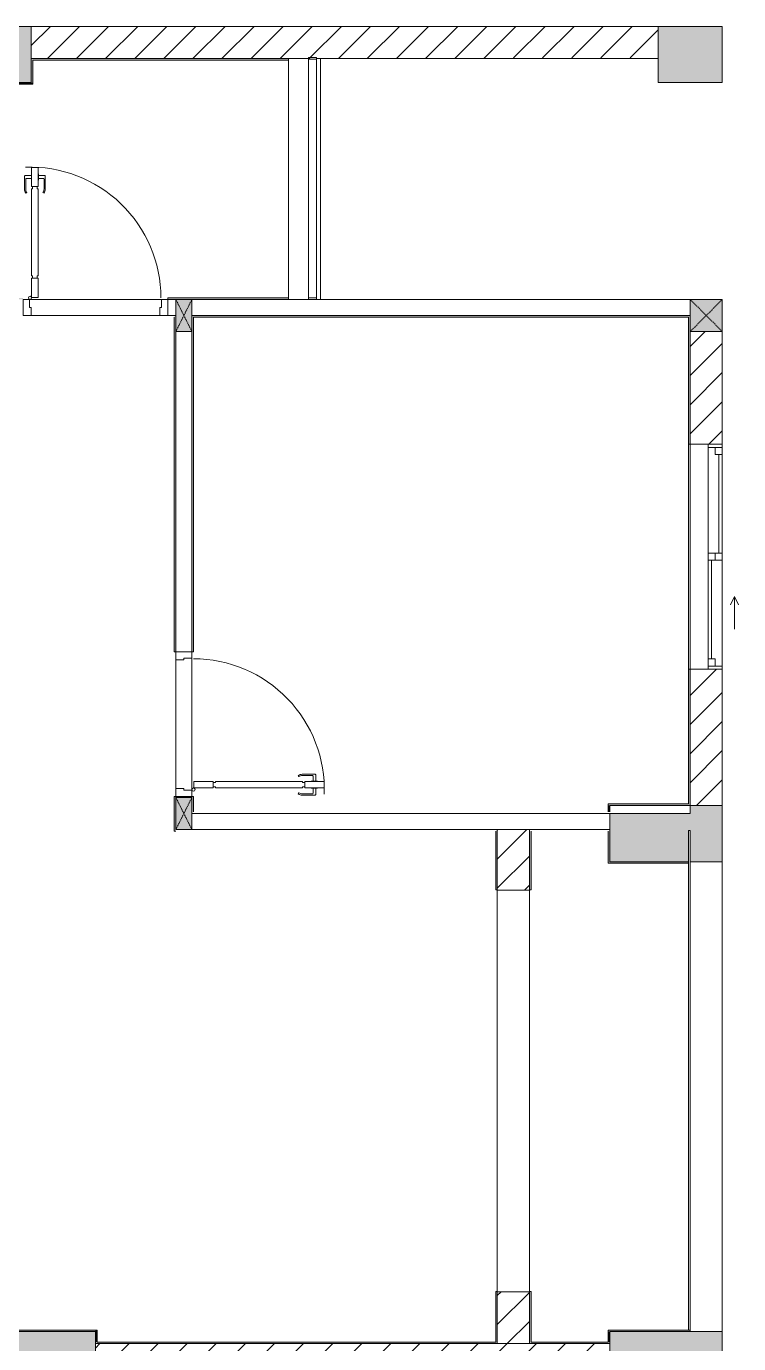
# Model space of a CAD drawing. Header units: millimetres. Extents: x 41758 to 237109, y 3795 to 78637.
# Drawn here: x 232678 to 237109, y 70037 to 78237 of the extents above; entities that cross this region are included whole.
import ezdxf

# ---------------------------------------------------------------- set-up
doc = ezdxf.new("R2010")
doc.units = ezdxf.units.MM
doc.linetypes.add('IMPORT-Dash _2_', pattern=[6, 3, -3])
for name, color, linetype, lineweight in [('A-DETL-GENF-7', 130, 'Continuous', 9), ('A-DOOR-2', 130, 'Continuous', 9), ('A-FLOR-1', 130, 'Continuous', 9), ('A-FLOR-HRAL-5', 130, 'Continuous', 9), ('A-GLAZ-3', 130, 'Continuous', 9), ('A-WALL-1', 130, 'Continuous', 9), ('A-WALL-PATT-3', 130, 'Continuous', 9), ('A_1404_dwg-1', 130, 'Continuous', 9), ('I-WALL', 130, 'Continuous', 9), ('I-WALL-1', 130, 'Continuous', 9), ('S-COLS-1', 130, 'Continuous', 9), ('S-COLS-2', 130, 'Continuous', 9), ('S-COLS-4', 130, 'Continuous', 9), ('S-COLS-7', 130, 'IMPORT-Dash _2_', 9), ('S-COLS-HDLN-1', 130, 'IMPORT-Dash _2_', 9)]:
    doc.layers.add(name, color=color, linetype=linetype, lineweight=lineweight)
pattern_1 = [(45, (0, 0), (-90.50967, 90.50967), [])]

# ---------------------------------------------------------------- blocks, each defined once
blk = doc.blocks.new('A_1404_dwg_NCV_TKTC_KET CAU_rvt-1-TKTC_MB HOÀN THIỆN SÀN TẦNG 3-4-4819833-KeyPlan-CH6')
at = {"layer": 'S-COLS-1'}
for points in [[(122752.5, 77886.9), (122952.5, 77886.9), (122952.6, 78236.9), (122252.6, 78236.9), (122252.6, 77886.9)], [(127252.6, 77886.9), (127252.6, 78236.9), (126852.6, 78236.9), (126852.6, 77886.9)], [(127052.6, 73036.9), (127252.4, 73036.9), (127252.4, 73386.9), (127052.5, 73386.9), (127052.5, 73336.9), (126552.5, 73336.9), (126552.6, 73036.9), (127042.5, 73036.9), (127042.5, 73231.9), (127052.5, 73231.9), (127052.5, 73036.9)], [(123352.6, 69761.9), (123352.4, 70111.9), (122052.6, 70111.7), (122052.6, 69761.9), (122862.6, 69761.9)], [(127052.6, 69761.9), (127252.6, 69761.9), (127252.6, 70111.9), (126552.6, 70111.9), (126552.6, 69761.9)]]:
    blk.add_hatch(color=256, dxfattribs=at).paths.add_polyline_path(points)
at = {"layer": 'S-COLS-2'}
blk.add_line((123352.6, 69836.9), (123352.6, 70036.9), dxfattribs=at)
at = {"layer": 'S-COLS-2', "flags": 128}
for points in [[(122952.6, 78036.9), (122952.6, 78236.9), (122252.6, 78236.9)], [(127052.5, 73036.9), (127252.4, 73036.9), (127252.4, 73386.9), (127052.5, 73386.9)], [(126552.6, 70111.9), (126552.6, 69761.9), (127252.6, 69761.9), (127252.6, 70111.9), (127052.5, 70111.9)]]:
    blk.add_lwpolyline(points, dxfattribs=at)
blk.add_lwpolyline([(127252.6, 77886.9), (127252.6, 78236.9), (126852.6, 78236.9), (126852.6, 77886.9)], close=True, dxfattribs=at)
blk = doc.blocks.new('A_1404_dwg_DOOR_CW_01 CANH MO-PANEL KINH - DIW_01-900x2200-CỬA GỖ VÂN LAMINATE-553375-TKTC_MB HOÀN THIỆN SÀN TẦNG 3-4-4819841-KeyPlan-CH6')
at = {"layer": 'A-DETL-GENF-7'}
for p, q in [((112513.8, 58864.8), (112518.3, 58858.2)), ((112539.6, 58872.9), (112619.1, 58872.9)), ((112602.1, 58864.9), (112539.6, 58864.9)), ((112606.1, 58829.9), (112606.1, 58860.9)), ((112623.1, 58829.9), (112623.1, 58868.9)), ((112513.8, 58751), (112518.3, 58757.6)), ((112602.1, 58750.9), (112539.6, 58750.9)), ((112539.6, 58742.9), (112619.1, 58742.9)), ((112606.1, 58785.9), (112606.1, 58754.9)), ((112623.1, 58785.9), (112623.1, 58746.9))]:
    blk.add_line(p, q, dxfattribs=at)
at = {"layer": 'A-DETL-GENF-7', "flags": 128}
for points in [[(111984.6, 58827.9), (111984.6, 58787.9), (111864.6, 58787.9), (111864.6, 58827.9)], [(111998.6, 58821.9), (111998.6, 58827.9), (112540.6, 58827.9), (112540.6, 58821.9), (112554.6, 58821.9), (112554.6, 58793.9), (112540.6, 58793.9), (112540.6, 58787.9), (111998.6, 58787.9), (111998.6, 58793.9), (111984.6, 58793.9), (111984.6, 58821.9)], [(112674.6, 58787.9), (112674.6, 58827.9), (112554.6, 58827.9), (112554.6, 58787.9)], [(112594.8, 58829.9), (112594.8, 58827.9), (112634.3, 58827.9), (112634.3, 58829.9)], [(112594.8, 58785.9), (112594.8, 58787.9), (112634.3, 58787.9), (112634.3, 58785.9)]]:
    blk.add_lwpolyline(points, close=True, dxfattribs=at)
at = {"layer": 'A-DETL-GENF-7'}
blk.add_circle((111862.6, 58777.9), 10, dxfattribs=at)
for centre, radius, start, end in [((111862.6, 58777.9), 814, 358, 90), ((112539.6, 58827.9), 45, 90, 125), ((112539.6, 58827.9), 37, 90, 125), ((112602.1, 58860.9), 4, 0, 90), ((112619.1, 58868.9), 4, 0, 90), ((112539.6, 58787.9), 45, 235, 270), ((112539.6, 58787.9), 37, 235, 270), ((112602.1, 58754.9), 4, 270, 0), ((112619.1, 58746.9), 4, 270, 0)]:
    blk.add_arc(centre, radius, start, end, dxfattribs=at)
at = {"layer": 'A-DOOR-2'}
blk.add_line((111852.6, 58777.9), (111852.6, 58802.9), dxfattribs=at)
at = {"layer": 'A-DOOR-2', "flags": 128}
for points in [[(111752.6, 59634.9), (111852.6, 59634.9), (111852.6, 59594.9), (111802.6, 59594.9), (111802.6, 59584.9), (111752.6, 59584.9)], [(111752.6, 58784.9), (111802.6, 58784.9), (111802.6, 58774.9), (111852.6, 58774.9), (111852.6, 58734.9), (111752.6, 58734.9)]]:
    blk.add_lwpolyline(points, close=True, dxfattribs=at)
blk = doc.blocks.new('A_1404_dwg_Railing - 50 x 10mm-901205-TKTC_MB HOÀN THIỆN SÀN TẦNG 3-4-4819863-KeyPlan-CH6')
at = {"layer": 'A-FLOR-HRAL-5', "flags": 128}
blk.add_lwpolyline([(107982.6, 24611.9), (107982.6, 24561.9), (107972.6, 24561.9), (107972.6, 24611.9)], close=True, dxfattribs=at)
blk = doc.blocks.new('A_1404_dwg_Railing - Railing-942460-TKTC_MB HOÀN THIỆN SÀN TẦNG 3-4-4819914-KeyPlan-CH6')
at = {"layer": 'A-FLOR-HRAL-5'}
for p, q in [((124677.5, 78031.9), (124677.5, 76546.5)), ((124727.5, 76546.5), (124727.5, 78031.9))]:
    blk.add_line(p, q, dxfattribs=at)
at = {"rotation": 90.00000000000074}
for p in [(149289.4, -29940.6), (149289.4, -31436.1)]:
    blk.add_blockref('A_1404_dwg_Railing - 50 x 10mm-901205-TKTC_MB HOÀN THIỆN SÀN TẦNG 3-4-4819863-KeyPlan-CH6', p, dxfattribs=at)
blk = doc.blocks.new('A_1404_dwg_G1_SOF - BO TRU - 100x200-746114-TKTC_MB HOÀN THIỆN SÀN TẦNG 3-4-4819846-KeyPlan-CH6')
at = {"layer": 'S-COLS-1'}
blk.add_hatch(color=256, dxfattribs=at).paths.add_polyline_path([(103252.6, 27736.9), (103250.9, 27836.9), (103052.6, 27836.9), (103052.6, 27736.9), (103250.9, 27736.9)])
at = {"layer": 'S-COLS-1', "flags": 128}
blk.add_lwpolyline([(103252.6, 27736.9), (103052.6, 27736.9), (103052.6, 27836.9), (103252.6, 27836.9)], close=True, dxfattribs=at)
at = {"layer": 'S-COLS-HDLN-1'}
for p, q in [((103252.6, 27836.9), (103052.6, 27736.9)), ((103252.6, 27736.9), (103052.6, 27836.9))]:
    blk.add_line(p, q, dxfattribs=at)
blk = doc.blocks.new('A_1404_dwg_DOOR_CW_01 CANH MO-PANEL KINH - DIG_01-900x2200-CỬA NHÔM KÍNH-901226-TKTC_MB HOÀN THIỆN SÀN TẦNG 3-4-4819905-KeyPlan-CH6')
at = {"layer": 'A-DETL-GENF-7'}
for p, q in [((37872.7, 26675.7), (37879.3, 26671.2)), ((37986.4, 26675.7), (37979.9, 26671.2)), ((37864.6, 26649.9), (37864.6, 26570.4)), ((37872.6, 26587.4), (37872.6, 26649.9)), ((37907.6, 26583.4), (37876.6, 26583.4)), ((37951.6, 26583.4), (37982.6, 26583.4)), ((37986.6, 26587.4), (37986.6, 26649.9)), ((37994.6, 26649.9), (37994.6, 26570.4)), ((37907.6, 26566.4), (37868.6, 26566.4)), ((37951.6, 26566.4), (37990.6, 26566.4))]:
    blk.add_line(p, q, dxfattribs=at)
at = {"layer": 'A-DETL-GENF-7', "flags": 128}
for points in [[(37909.6, 27204.9), (37949.6, 27204.9), (37949.6, 27324.9), (37909.6, 27324.9)], [(37915.6, 27190.9), (37909.6, 27190.9), (37909.6, 26648.9), (37915.6, 26648.9), (37915.6, 26634.9), (37943.6, 26634.9), (37943.6, 26648.9), (37949.6, 26648.9), (37949.6, 27190.9), (37943.6, 27190.9), (37943.6, 27204.9), (37915.6, 27204.9)], [(37907.6, 26594.7), (37909.6, 26594.7), (37909.6, 26555.2), (37907.6, 26555.2)], [(37949.6, 26514.9), (37909.6, 26514.9), (37909.6, 26634.9), (37949.6, 26634.9)], [(37951.6, 26594.7), (37949.6, 26594.7), (37949.6, 26555.2), (37951.6, 26555.2)]]:
    blk.add_lwpolyline(points, close=True, dxfattribs=at)
at = {"layer": 'A-DETL-GENF-7'}
blk.add_circle((37959.6, 27326.9), 10, dxfattribs=at)
for centre, radius, start, end in [((37959.6, 27326.9), 814, 180, 272), ((37909.6, 26649.9), 45, 145, 180), ((37909.6, 26649.9), 37, 145, 180), ((37949.6, 26649.9), 37, 0, 35), ((37949.6, 26649.9), 45, 0, 35), ((37868.6, 26570.4), 4, 180, 270), ((37876.6, 26587.4), 4, 180, 270), ((37982.6, 26587.4), 4, 270, 0), ((37990.6, 26570.4), 4, 270, 0)]:
    blk.add_arc(centre, radius, start, end, dxfattribs=at)
at = {"layer": 'A-DOOR-2'}
blk.add_line((37959.6, 27336.9), (37934.6, 27336.9), dxfattribs=at)
at = {"layer": 'A-DOOR-2', "flags": 128}
for points in [[(37152.6, 27436.9), (37102.6, 27436.9), (37102.6, 27336.9), (37142.6, 27336.9), (37142.6, 27386.9), (37152.6, 27386.9)], [(38002.6, 27436.9), (37952.6, 27436.9), (37952.6, 27386.9), (37962.6, 27386.9), (37962.6, 27336.9), (38002.6, 27336.9)]]:
    blk.add_lwpolyline(points, close=True, dxfattribs=at)
blk = doc.blocks.new('A_1404_dwg_NCV_TKTC_TANG 3 - 4_rvt-1-TKTC_MB HOÀN THIỆN SÀN TẦNG 3-4-4819943-KeyPlan-CH6')
at = {"layer": 'A-WALL-PATT-3'}
for points in [[(124552.5, 78026.9), (124552.5, 78036.9), (122952.5, 78036.9), (122952.6, 78026.9), (122962.5, 78026.9)], [(122952.6, 77886.9), (122962.5, 77886.9), (122962.5, 78026.9), (122952.5, 78026.9), (122952.5, 77886.9)], [(122862.5, 77876.9), (122962.5, 77876.9), (122962.5, 77886.9), (122862.5, 77886.9)], [(127042.5, 76426.9), (127052.5, 76426.9), (127052.5, 76436.9), (123952.5, 76436.9), (123952.5, 76426.9), (123962.5, 76426.9)], [(126552.5, 73386.9), (127042.5, 73386.9), (127042.5, 73396.9), (126542.5, 73396.9), (126542.5, 73386.9)], [(126552.5, 73346.9), (126552.5, 73386.9), (126542.5, 73386.9), (126542.5, 73346.9)], [(126542.5, 73026.9), (126552.5, 73026.9), (126552.5, 73226.9), (126542.5, 73226.9), (126542.5, 73036.9)], [(126552.5, 73026.9), (127042.5, 73026.9), (127042.5, 73036.9), (126552.5, 73036.9)], [(123352.4, 70111.9), (123352.4, 70121.9), (122042.4, 70121.9), (122042.4, 70111.9), (122862.5, 70111.9)], [(123362.4, 70046.9), (123362.4, 70121.9), (123352.4, 70121.9), (123352.6, 70046.9)], [(126552.6, 70111.9), (127052.5, 70111.9), (127052.5, 70121.9), (126542.5, 70121.9), (126542.5, 70111.9), (126552.5, 70111.9)], [(126552.5, 70046.9), (126552.5, 70111.9), (126542.5, 70111.9), (126542.5, 70046.9)], [(125852.5, 70036.9), (125852.5, 70046.9), (123352.4, 70046.9), (123352.6, 70036.9), (125842.5, 70036.9)], [(126542.5, 70036.9), (126552.5, 70036.9), (126552.5, 70046.9), (126062.5, 70046.9), (126062.5, 70036.9)]]:
    blk.add_hatch(color=256, dxfattribs=at).paths.add_polyline_path(points)
h = blk.add_hatch(color=256, dxfattribs=at)
h.paths.add_polyline_path([(123842.5, 76536.9), (124552.5, 76536.9), (124552.5, 76546.9), (123802.5, 76546.9), (123802.5, 76536.9)])
h.paths.add_polyline_path([(122862.5, 76536.9), (122902.5, 76536.9), (122902.5, 76546.9), (122852.5, 76546.9), (122852.5, 76536.9)])
h = blk.add_hatch(color=256, dxfattribs=at)
h.paths.add_polyline_path([(123852.5, 73226.9), (123852.5, 73443.1), (123842.5, 73443.1), (123842.5, 73226.9)])
h.paths.add_polyline_path([(123852.5, 74343.1), (123852.5, 76436.9), (123842.5, 76436.9), (123842.5, 74343.1)])
h = blk.add_hatch(color=256, dxfattribs=at)
h.paths.add_polyline_path([(123962.5, 73346.9), (123962.5, 73443.1), (123952.5, 73443.1), (123952.5, 73346.9)])
h.paths.add_polyline_path([(123962.5, 74343.1), (123962.5, 76426.9), (123952.5, 76426.9), (123952.5, 74343.1)])
h = blk.add_hatch(color=256, dxfattribs=at)
h.paths.add_polyline_path([(127052.5, 73386.9), (127052.5, 74235.3), (127042.5, 74235.3), (127042.5, 73386.9)])
h.paths.add_polyline_path([(127052.5, 75635.3), (127052.5, 76426.9), (127042.5, 76426.9), (127042.5, 75635.3)])
h = blk.add_hatch(color=256, dxfattribs=at)
h.paths.add_polyline_path([(125842.5, 70046.9), (125852.5, 70046.9), (125852.5, 70362.4), (125842.5, 70360.3)])
h.paths.add_polyline_path([(125842.5, 72862.4), (125852.5, 72862.4), (125852.5, 73226.9), (125842.5, 73226.9)])
h = blk.add_hatch(color=256, dxfattribs=at)
h.paths.add_polyline_path([(126052.5, 70036.9), (126062.5, 70036.9), (126062.5, 70362.4), (126052.5, 70360.3), (126052.5, 70046.9)])
h.paths.add_polyline_path([(126052.5, 72862.4), (126062.5, 72862.4), (126062.5, 73226.9), (126052.5, 73226.9), (126052.5, 73036.9)])
at = {"layer": 'A-FLOR-1'}
for p, q in [((123752.5, 76436.9), (122952.5, 76436.9)), ((123852.5, 73493.1), (123852.5, 74293.1)), ((123952.5, 74303.1), (123952.5, 73483.1)), ((125852.5, 73226.9), (125852.5, 73236.9)), ((126052.5, 73236.9), (126052.5, 73226.9)), ((126552.5, 73226.9), (126552.5, 73236.9)), ((126052.5, 70362.4), (126052.5, 72860.3)), ((125852.5, 70360.3), (126052.5, 70360.3))]:
    blk.add_line(p, q, dxfattribs=at)
at = {"layer": 'A-FLOR-1', "flags": 128}
for points in [[(126552.5, 73336.9), (127052.5, 73336.9), (127052.5, 73386.9)], [(126052.5, 72862.4), (126052.5, 72860.3), (125852.5, 72860.3), (125852.5, 70362.4), (125852.5, 72862.4)]]:
    blk.add_lwpolyline(points, dxfattribs=at)
at = {"layer": 'A-WALL-1'}
for p, q in [((124552.5, 78036.9), (124677.5, 78036.9)), ((124552.5, 76546.9), (124552.5, 78026.9)), ((122942.5, 76536.9), (123762.5, 76536.9)), ((123802.5, 76536.9), (123802.5, 76436.9)), ((123852.5, 76536.9), (123802.5, 76536.9)), ((124677.5, 76536.9), (123952.5, 76536.9)), ((123752.5, 76436.9), (122952.5, 76436.9)), ((123802.5, 76436.9), (123842.5, 76436.9)), ((123842.5, 76436.9), (123852.5, 76436.9)), ((123852.5, 76336.9), (123852.5, 74343.1)), ((123952.5, 74343.1), (123952.5, 76336.9)), ((123852.5, 74343.1), (123952.5, 74343.1)), ((123852.5, 73493.1), (123852.5, 74293.1)), ((123952.5, 74303.1), (123952.5, 73483.1)), ((123952.5, 73443.1), (123852.5, 73443.1)), ((123852.5, 73443.1), (123852.5, 73436.9)), ((123952.5, 73436.9), (123952.5, 73443.1))]:
    blk.add_line(p, q, dxfattribs=at)
at = {"layer": 'A-WALL-1', "flags": 128}
for points in [[(124727.5, 78036.9), (124752.5, 78036.9), (124752.5, 76536.9)], [(123952.5, 76436.9), (127052.5, 76436.9), (127052.5, 76536.9), (124727.5, 76536.9)], [(123952.5, 73236.9), (126552.5, 73236.9), (126552.5, 73336.9), (123952.5, 73336.9)]]:
    blk.add_lwpolyline(points, dxfattribs=at)
at = {"layer": 'I-WALL'}
for p, q in [((123802.5, 76536.9), (123852.5, 76536.9)), ((123852.5, 74343.1), (123852.5, 76336.9)), ((123952.5, 76336.9), (123952.5, 74343.1)), ((127042.5, 74235.3), (127042.5, 75635.3)), ((127052.5, 75635.3), (127052.5, 74235.3)), ((123852.5, 73436.9), (123852.5, 73443.1)), ((123952.5, 73443.1), (123952.5, 73436.9)), ((127042.5, 70121.9), (127042.5, 73026.9))]:
    blk.add_line(p, q, dxfattribs=at)
at = {"layer": 'I-WALL', "flags": 128}
blk.add_lwpolyline([(127042.5, 73036.9), (127042.5, 73231.9), (127052.5, 73231.9), (127052.5, 70121.9)], dxfattribs=at)
at = {"layer": 'I-WALL-1'}
blk.add_line((123852.5, 76436.9), (123842.5, 76436.9), dxfattribs=at)
at = {"layer": 'I-WALL-1', "flags": 128}
for points in [[(122852.5, 77736.9), (122862.5, 77736.9), (122862.5, 77876.9), (122962.5, 77876.9), (122962.5, 77886.9), (122962.5, 78026.9), (124552.5, 78026.9), (124552.5, 78036.9), (122952.5, 78036.9), (122952.5, 78026.9), (122952.5, 77886.9), (122862.5, 77886.9), (122852.5, 77886.9), (122852.5, 77881.9)], [(123952.5, 76536.9), (124552.5, 76536.9), (124552.5, 76546.9), (123802.5, 76546.9), (123802.5, 76536.9)], [(123842.5, 76426.9), (123842.5, 74343.1), (123852.5, 74343.1)], [(123952.5, 74343.1), (123962.5, 74343.1), (123962.5, 76426.9), (127042.5, 76426.9), (127042.5, 75635.3), (127052.5, 75635.3), (127052.5, 76426.9), (127052.5, 76436.9), (123952.5, 76436.9)], [(126552.5, 73346.9), (126552.5, 73386.9), (127042.5, 73386.9), (127052.5, 73386.9), (127052.5, 74235.3), (127042.5, 74235.3), (127042.5, 73396.9), (126542.5, 73396.9), (126542.5, 73386.9), (126542.5, 73346.9)], [(123852.5, 73443.1), (123842.5, 73443.1), (123842.5, 73226.9), (123852.5, 73226.9)], [(123962.5, 73346.9), (123962.5, 73443.1), (123952.5, 73443.1)], [(125842.5, 73226.9), (125842.5, 72862.4), (125852.5, 72862.4), (125852.5, 73226.9)], [(126052.5, 73226.9), (126052.5, 72862.4), (126062.5, 72862.4), (126062.5, 73226.9)], [(126542.5, 73226.9), (126542.5, 73026.9), (126552.5, 73026.9), (127042.5, 73026.9), (127042.5, 73036.9), (126552.5, 73036.9), (126552.5, 73226.9)]]:
    blk.add_lwpolyline(points, dxfattribs=at)
for points in [[(122042.4, 70036.9), (122052.4, 70036.9), (122052.4, 70111.9), (123352.4, 70111.9), (123352.4, 70046.9), (123352.4, 70036.9), (125852.5, 70036.9), (125852.5, 70046.9), (125852.5, 70362.4), (125842.5, 70362.4), (125842.5, 70046.9), (123362.4, 70046.9), (123362.4, 70121.9), (123352.4, 70121.9), (122042.4, 70121.9), (122042.4, 70111.9), (122042.4, 70046.9), (119062.5, 70046.9), (119062.5, 70187.4), (119052.5, 70187.4), (119052.5, 70036.9), (119062.5, 70036.9)], [(126552.5, 70111.9), (127052.5, 70111.9), (127052.5, 70121.9), (126542.5, 70121.9), (126542.5, 70111.9), (126542.5, 70046.9), (126062.5, 70046.9), (126062.5, 70362.4), (126052.5, 70362.4), (126052.5, 70036.9), (126062.5, 70036.9), (126552.5, 70036.9), (126552.5, 70046.9)]]:
    blk.add_lwpolyline(points, close=True, dxfattribs=at)
for name, p in [('A_1404_dwg_Railing - Railing-942460-TKTC_MB HOÀN THIỆN SÀN TẦNG 3-4-4819914-KeyPlan-CH6', (0, 0)), ('A_1404_dwg_DOOR_CW_01 CANH MO-PANEL KINH - DIW_01-900x2200-CỬA GỖ VÂN LAMINATE-553375-TKTC_MB HOÀN THIỆN SÀN TẦNG 3-4-4819841-KeyPlan-CH6', (12099.9, 14708.2))]:
    blk.add_blockref(name, p)
for name, p, rotation in [('A_1404_dwg_DOOR_CW_01 CANH MO-PANEL KINH - DIG_01-900x2200-CỬA NHÔM KÍNH-901226-TKTC_MB HOÀN THIỆN SÀN TẦNG 3-4-4819905-KeyPlan-CH6', (160905.1, 103873.9), 180), ('A_1404_dwg_G1_SOF - BO TRU - 100x200-746114-TKTC_MB HOÀN THIỆN SÀN TẦNG 3-4-4819846-KeyPlan-CH6', (151689.4, -26715.6), 90), ('A_1404_dwg_G1_SOF - BO TRU - 100x200-746114-TKTC_MB HOÀN THIỆN SÀN TẦNG 3-4-4819846-KeyPlan-CH6', (151689.4, -29815.6), 90)]:
    blk.add_blockref(name, p, dxfattribs=dict(rotation=rotation))
blk = doc.blocks.new('A_1404_dwg_1_FAMILY RVT - W01-WxH 1400x1400xmm-V4-TKTC_MB HOÀN THIỆN SÀN TẦNG 3-4-4819953-KeyPlan-CH6')
at = {"layer": 'A-GLAZ-3'}
for p, q in [((127252.6, 75616.3), (127163.7, 75616.3)), ((127230.3, 75571.8), (127230.3, 74957.5)), ((127208.1, 74913.1), (127208.1, 74957.5)), ((127252.6, 74957.5), (127252.6, 74913.1)), ((127185.9, 74913.1), (127185.9, 74298.8)), ((127328.8, 74686.9), (127328.8, 74483.7)), ((127252.6, 74254.4), (127163.7, 74254.4))]:
    blk.add_line(p, q, dxfattribs=at)
at = {"layer": 'A-GLAZ-3', "flags": 128}
for points in [[(127252.6, 75635.3), (127052.6, 75635.3), (127052.6, 74235.3), (127252.6, 74235.3), (127252.6, 75635.3), (127252.6, 75571.8)], [(127163.7, 75635.3), (127163.7, 75616.3), (127163.7, 74957.5), (127163.7, 74913.1), (127163.7, 74298.8), (127163.7, 74235.3)], [(127163.7, 74957.5), (127252.6, 74957.5), (127252.6, 75571.8), (127208.1, 75571.8), (127208.1, 75616.3)], [(127163.7, 74913.1), (127252.6, 74913.1), (127252.6, 74254.4), (127252.6, 74235.3)], [(127354.2, 74636.1), (127328.8, 74686.9), (127303.4, 74636.1)], [(127208.1, 74254.4), (127208.1, 74298.8), (127163.7, 74298.8)]]:
    blk.add_lwpolyline(points, dxfattribs=at)
blk = doc.blocks.new('A_1404_dwg_G1_SOF - BO TRU - 200x200-V42-TKTC_MB HOÀN THIỆN SÀN TẦNG 3-4-4820022-KeyPlan-CH6')
at = {"layer": 'S-COLS-7'}
blk.add_hatch(color=256, dxfattribs=at).paths.add_polyline_path([(118702.6, 17236.9), (118702.6, 17436.9), (118502.6, 17436.9), (118502.6, 17236.9)])
at = {"layer": 'S-COLS-4', "flags": 128}
blk.add_lwpolyline([(118702.6, 17436.9), (118702.6, 17236.9), (118502.6, 17236.9), (118502.6, 17436.9)], close=True, dxfattribs=at)
at = {"layer": 'S-COLS-HDLN-1'}
for p, q in [((118502.6, 17436.9), (118702.6, 17236.9)), ((118702.6, 17436.9), (118502.6, 17236.9))]:
    blk.add_line(p, q, dxfattribs=at)
blk = doc.blocks.new('A_1404_dwg-4819832-KeyPlan-CH6')
at = {"layer": 'A-WALL-PATT-3'}
h = blk.add_hatch(dxfattribs=at)
h.set_pattern_fill('FP_41', color=256, style=0, pattern_type=2)
h.set_pattern_definition(pattern_1)
h.paths.add_polyline_path([(124552.5, 78036.9), (126852.6, 78041.9), (126852.6, 78236.9), (122952.6, 78236.9), (122952.6, 78036.9)])
h = blk.add_hatch(dxfattribs=at)
h.set_pattern_fill('FP_41', color=256, style=0, pattern_type=2)
h.set_pattern_definition(pattern_1)
h.paths.add_polyline_path([(127252.6, 73386.9), (127252.6, 73386.9), (127252.6, 74235.3), (127052.6, 74235.3), (127052.6, 73386.9), (127252.4, 73386.9)])
h.paths.add_polyline_path([(127252.6, 75635.3), (127252.6, 76336.9), (127052.6, 76336.9), (127052.6, 75635.3)])
h = blk.add_hatch(dxfattribs=at)
h.set_pattern_fill('FP_41', color=256, style=0, pattern_type=2)
h.set_pattern_definition(pattern_1)
h.paths.add_polyline_path([(126052.5, 70036.9), (126052.5, 70360.3), (125852.6, 70360.3), (125852.6, 70036.9)])
h.paths.add_polyline_path([(125852.6, 72860.3), (126052.5, 72862.4), (126052.5, 73236.9), (125852.6, 73236.9), (125852.6, 72862.4)])
h = blk.add_hatch(dxfattribs=at)
h.set_pattern_fill('FP_41', color=256, style=0, pattern_type=2)
h.set_pattern_definition(pattern_1)
h.paths.add_polyline_path([(126552.5, 69836.9), (126552.6, 69840.3), (126552.5, 70036.9), (123352.6, 70036.9), (123352.6, 69836.9), (124727.6, 69836.9)])
at = {"layer": 'A-WALL-1'}
for p, q in [((126852.6, 78036.9), (126852.6, 78236.9)), ((124752.5, 78036.9), (126852.6, 78036.9)), ((127052.6, 76336.9), (127052.6, 75635.3)), ((127252.6, 75635.3), (127252.6, 76336.9)), ((127052.6, 74235.3), (127052.6, 73386.9)), ((127252.6, 73386.9), (127252.6, 74235.3)), ((127052.6, 73386.9), (127252.4, 73386.9)), ((125852.6, 73236.9), (125852.6, 72860.3))]:
    blk.add_line(p, q, dxfattribs=at)
at = {"layer": 'A-WALL-1', "flags": 128}
for points in [[(126852.6, 78236.9), (122952.6, 78236.9), (122952.6, 78036.9)], [(127052.6, 70111.9), (127052.6, 73035.3), (127252.6, 73035.3), (127252.6, 70111.9)], [(125852.6, 70360.3), (125852.6, 70036.9), (126052.5, 70036.9), (125852.5, 70036.9)]]:
    blk.add_lwpolyline(points, dxfattribs=at)
for name, p in [('A_1404_dwg_NCV_TKTC_KET CAU_rvt-1-TKTC_MB HOÀN THIỆN SÀN TẦNG 3-4-4819833-KeyPlan-CH6', (0, 0)), ('A_1404_dwg_NCV_TKTC_TANG 3 - 4_rvt-1-TKTC_MB HOÀN THIỆN SÀN TẦNG 3-4-4819943-KeyPlan-CH6', (0, 0)), ('A_1404_dwg_G1_SOF - BO TRU - 200x200-V42-TKTC_MB HOÀN THIỆN SÀN TẦNG 3-4-4820022-KeyPlan-CH6', (8550, 59100)), ('A_1404_dwg_1_FAMILY RVT - W01-WxH 1400x1400xmm-V4-TKTC_MB HOÀN THIỆN SÀN TẦNG 3-4-4819953-KeyPlan-CH6', (0, 0))]:
    blk.add_blockref(name, p)

msp = doc.modelspace()

# ---------------------------------------------------------------- block references
at = {"layer": 'A_1404_dwg-1'}
msp.add_blockref('A_1404_dwg-4819832-KeyPlan-CH6', (109755.1, 0), dxfattribs=at)

doc.saveas('drawing.dxf')
